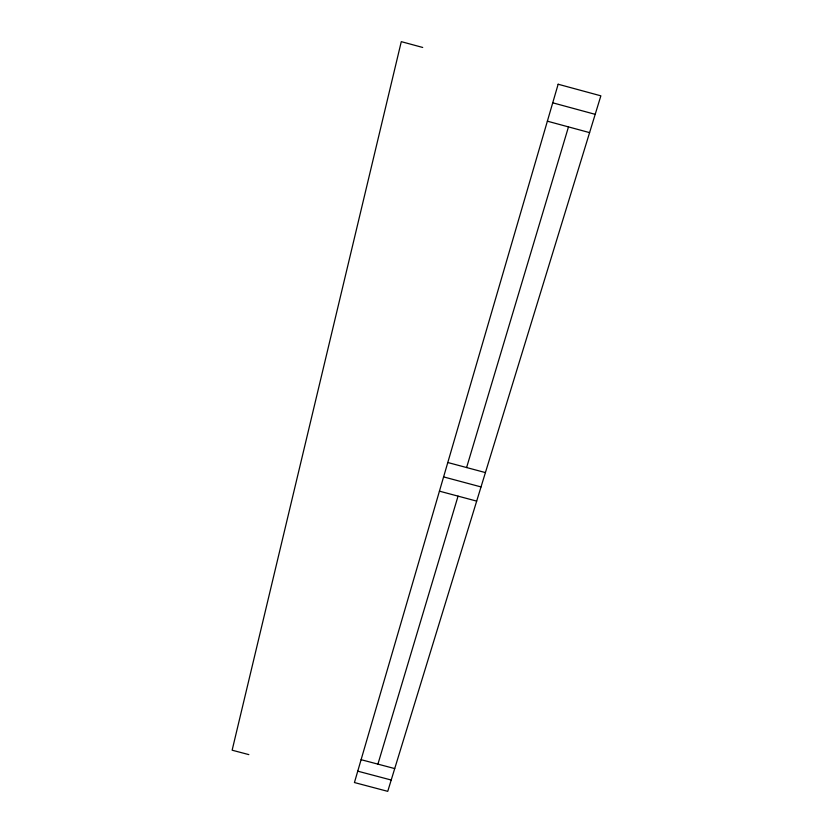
<?xml version="1.0" encoding="UTF-8"?>
<svg xmlns="http://www.w3.org/2000/svg" width="833" height="833" viewBox="0 0 833 833"><rect width="100%" height="100%" fill="white"/><g stroke="black" fill="none" stroke-linecap="round" stroke-linejoin="round"><path stroke-width="1.25" d="M377.911 764.132L458.056 496.135M466.605 467.542L568.481 126.897M361.095 759.686L394.717 768.578M357.753 771.171L391.208 780.021M248.838 754.615L232.136 750.2L401.287 41.65L422.706 47.46M447.8 462.513L485.41 472.582M443.593 476.903L481.016 486.92M439.439 491.158L476.674 501.112M552.737 102.813L595.189 114.329M547.375 121.181L589.587 132.624M558.152 84.237L354.431 782.541L387.741 791.35L600.864 95.826L558.152 84.237"/></g></svg>
